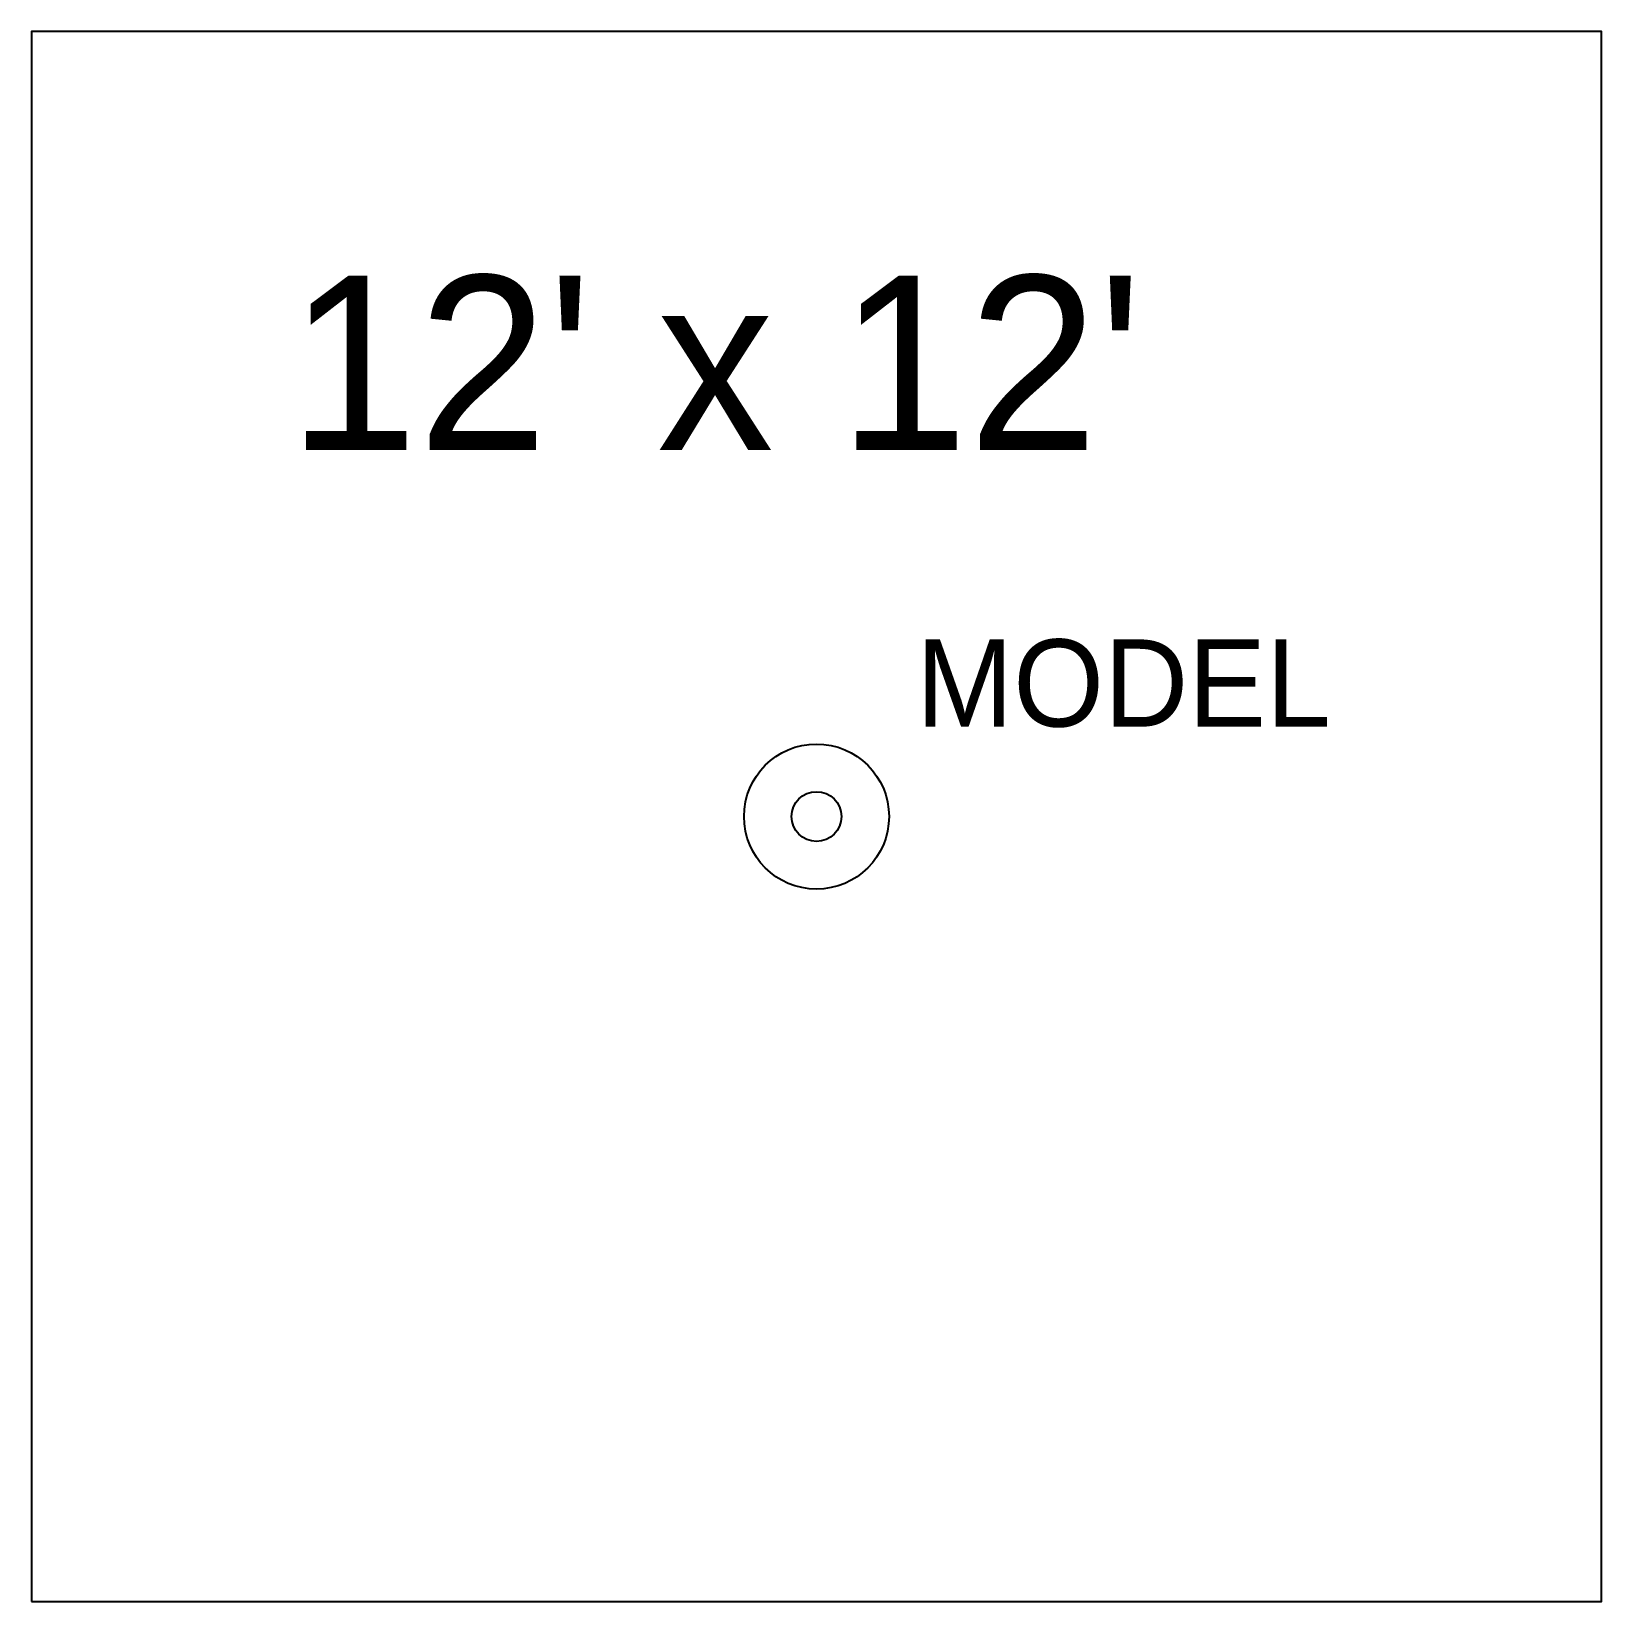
# Model space of a CAD drawing. Header units: feet. Extents: x -2314 to -2170, y 3806 to 3950.
import ezdxf

# ---------------------------------------------------------------- set-up
doc = ezdxf.new("R2010")
doc.units = ezdxf.units.FT
doc.header["$MEASUREMENT"] = 0
doc.layers.add('HeadCoverage', color=2, linetype='Continuous', plot=False)
doc.layers.add('Heads', color=1, linetype='Continuous')
doc.styles.add('hnetpipes', font='HCAD.SHX', dxfattribs={"width": 0.8})
doc.styles.get("Standard").update_dxf_attribs({"font": 'HCAD.SHX', "height": 8})
doc.linetypes.add('Pex-1', pattern='A,50,-4,["1",hnetpipes,S=8,R=0,X=0,Y=-4],-6', length=60)

msp = doc.modelspace()

# ---------------------------------------------------------------- linework, layer by layer
at = {"layer": 'HeadCoverage'}
msp.add_lwpolyline([(-2314.44, 3806.01), (-2170.44, 3806.01), (-2170.44, 3950.01), (-2314.44, 3950.01)], close=True, dxfattribs=at)
at = {"layer": 'Heads'}
for radius in [6.65, 2.28]:
    msp.add_circle((-2242.44, 3878.01), radius, dxfattribs=at)

# ---------------------------------------------------------------- texts
at = {"layer": 'HeadCoverage', "linetype": 'Pex-1'}
msp.add_text("12' x 12'", height=16, dxfattribs=at).set_placement((-2290.9, 3911.62))
at = {"layer": 'Heads'}
msp.add_attdef('MODEL', (-2233.31, 3886.26), 'model', height=8, dxfattribs=at)

doc.saveas('drawing.dxf')
